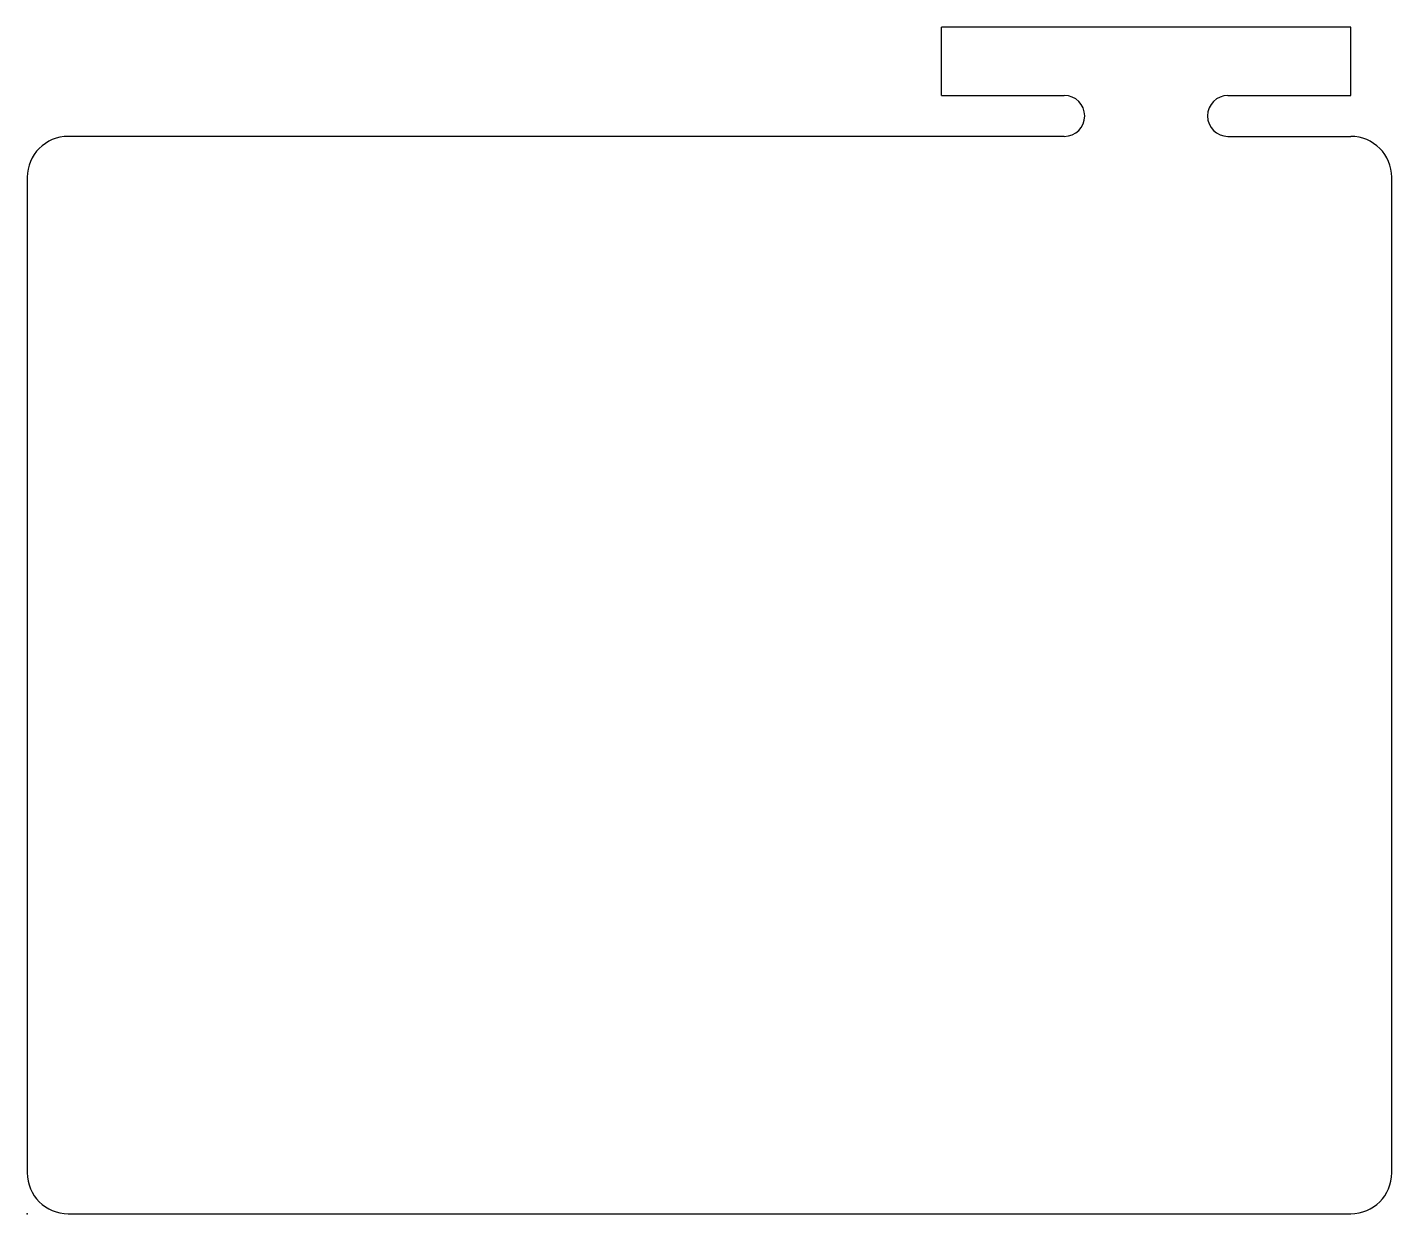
# Model space of a CAD drawing. Header units: millimetres. Extents: x 0 to 100, y 0 to 87.
import ezdxf

# ---------------------------------------------------------------- set-up
doc = ezdxf.new("R2010")
doc.units = ezdxf.units.MM
doc.header["$PDSIZE"] = -1

msp = doc.modelspace()

# ---------------------------------------------------------------- linework, layer by layer
at = {"color": 7, "linetype": 'Continuous'}
for p, q in [((67, 82), (67, 87)), ((97, 87), (67, 87)), ((97, 82), (97, 87)), ((67, 82), (76, 82)), ((88, 82), (97, 82)), ((76, 79), (3, 79)), ((88, 79), (97, 79)), ((0, 76), (0, 3)), ((100, 3), (100, 76)), ((3, 0), (97, 0))]:
    msp.add_line(p, q, dxfattribs=at)
for centre, radius, start, end in [((88, 80.5), 1.5, 90, 270), ((76, 80.5), 1.5, 270, 90), ((97, 76), 3, 0, 90), ((3, 76), 3, 90, 180), ((3, 3), 3, 180, 270), ((97, 3), 3, 270, 0)]:
    msp.add_arc(centre, radius, start, end, dxfattribs=at)
msp.add_point((0, 0), dxfattribs=at)

doc.saveas('drawing.dxf')
